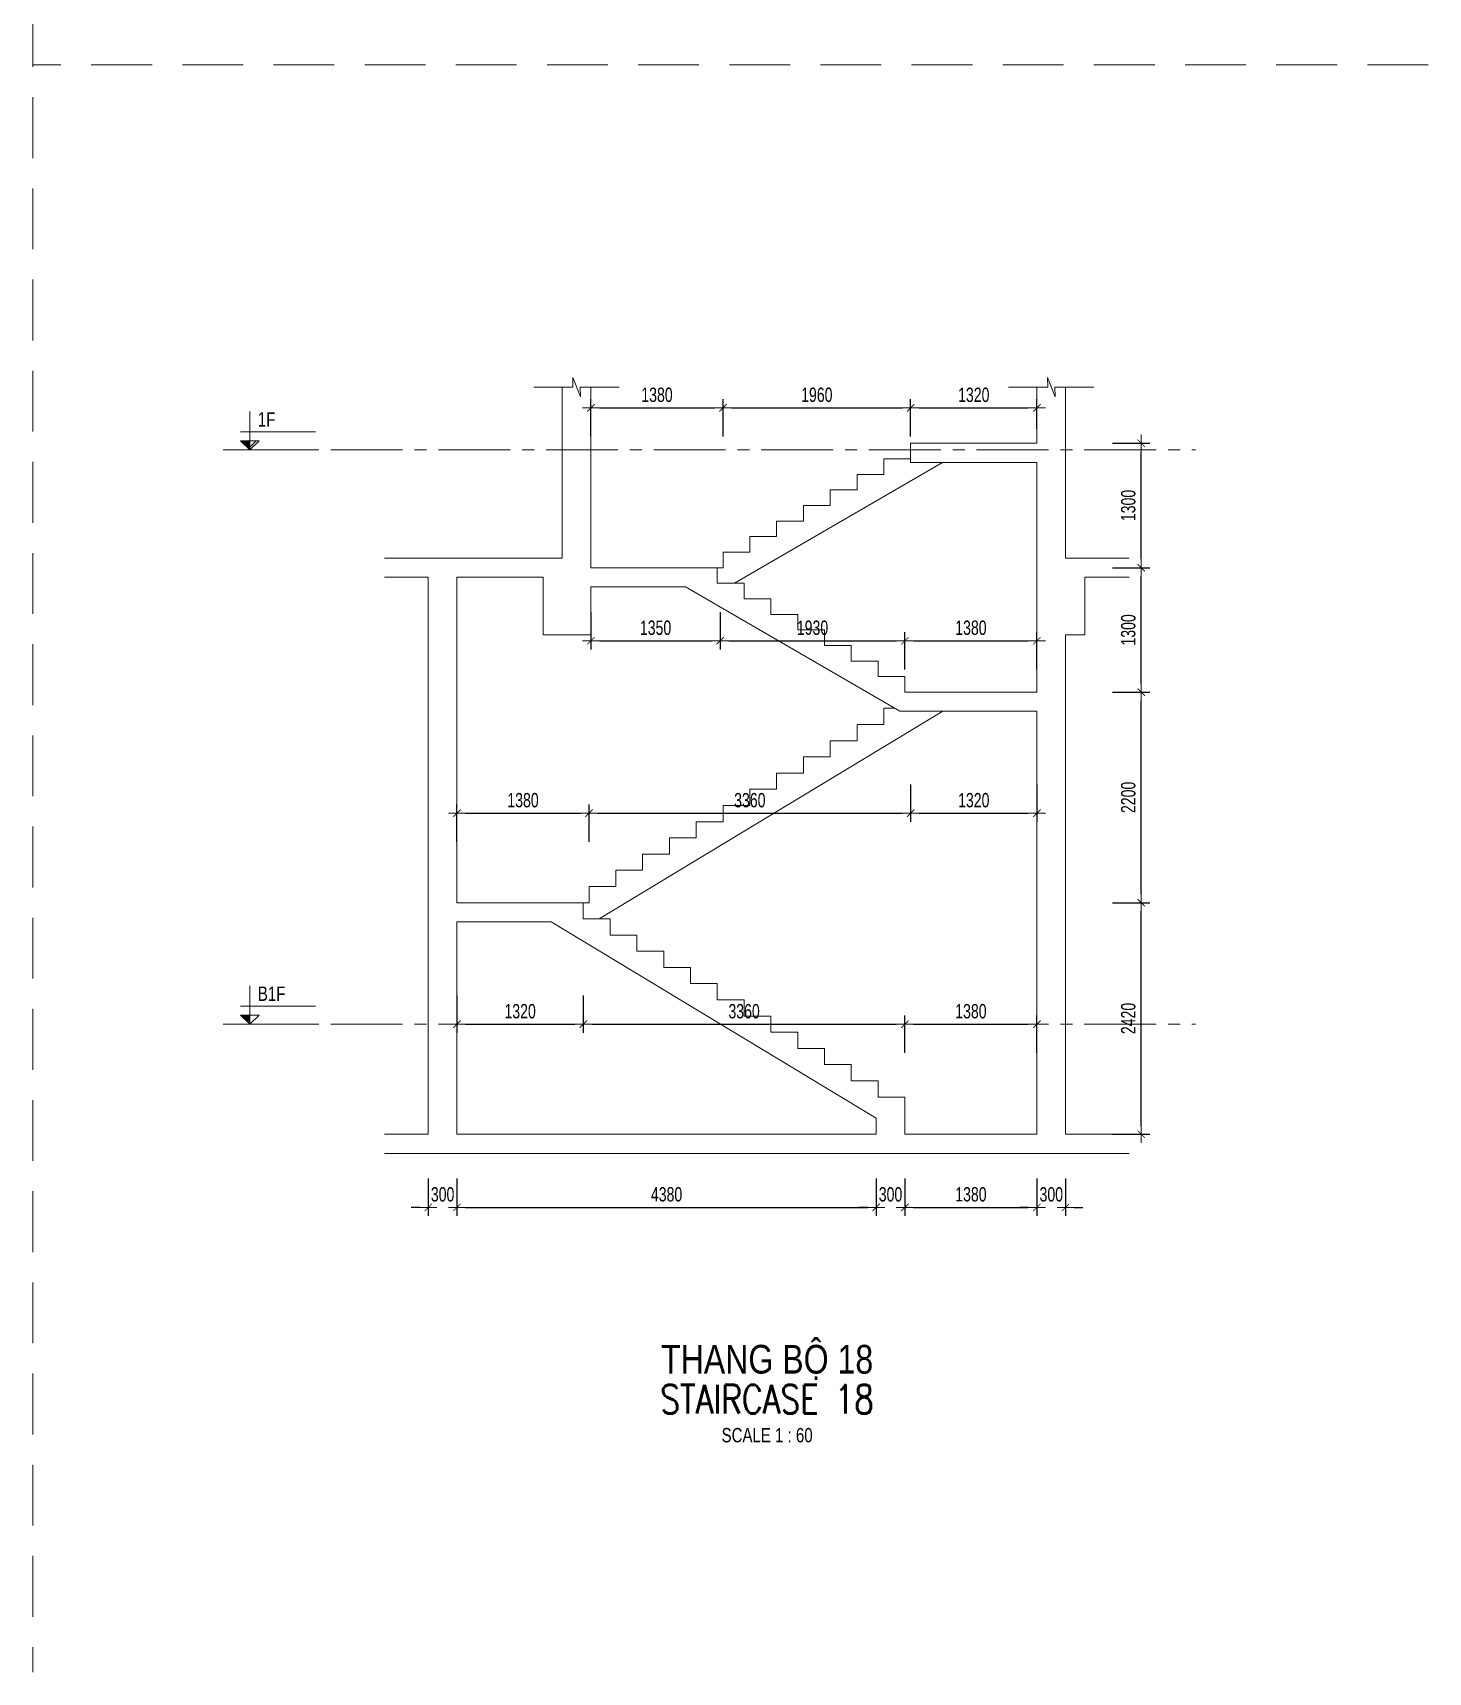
# Model space of a CAD drawing. Header units: millimetres. Extents: x -179076 to 254975, y -18667 to 296191.
# Drawn here: x 189934 to 204515, y 42634 to 59763 of the extents above; entities that cross this region are included whole.
import ezdxf
from ezdxf.enums import TextEntityAlignment as Align

# ---------------------------------------------------------------- set-up
doc = ezdxf.new("R2010")
doc.units = ezdxf.units.MM
doc.linetypes.add('CENTER2', pattern=[1.125, 0.75, -0.125, 0.125, -0.125])
doc.linetypes.add('HIDDEN2', pattern=[4.762499999999999, 3.175, -1.5875])
doc.layers.get('Defpoints').update_dxf_attribs({"color": 151, "lineweight": 9})
for name, color, linetype, lineweight in [('NDC_S_ANNO', 7, 'Continuous', 20), ('NDC_S_AXIS', 5, 'CENTER2', 13), ('NDC_S_CONTINUOUS', 3, 'Continuous', 20), ('NDC_S_DIM', 1, 'Continuous', 15), ('NDC_S_ENG TITLE', 3, 'Continuous', 20), ('NDC_S_HIDDEN', 8, 'HIDDEN2', 13), ('NDC_S_SLAB', 2, 'Continuous', 20), ('NDC_S_SYMBOL', 1, 'Continuous', 15), ('NDC_S_TEXT SYMBOL', 7, 'Continuous', 20), ('NDC_S_VN TEXT', 7, 'Continuous', 20), ('NDC_S_VN TITLE', 6, 'Continuous', 35)]:
    doc.layers.add(name, color=color, linetype=linetype, lineweight=lineweight)
doc.styles.add('NDC_ANNO', font='', dxfattribs={"width": 0.8})
doc.styles.add('NDC_DIM', font='', dxfattribs={"width": 0.75})
doc.styles.add('NDC_EN TXT', font='romans.shx', dxfattribs={"width": 0.8})
doc.styles.add('NDC_VIE TXT', font='arial.ttf', dxfattribs={"width": 0.8})
doc.styles.get('NDC_ANNO').set_extended_font_data('Dotum')
doc.styles.get('NDC_DIM').set_extended_font_data('Dotum')
doc.dimstyles.new('NDC_dim_60', dxfattribs={"dimscale": 60, "dimtxt": 2.5, "dimasz": 1.5, "dimexe": 1.5, "dimexo": 2.5, "dimgap": 1, "dimtad": 1, "dimdec": 0, "dimzin": 0, "dimdsep": 46, "dimtxsty": 'NDC_DIM', "dimblk": 'DIMMARK', "dimcen": 0.09, "dimdle": 1.2, "dimclrd": 1, "dimclre": 1, "dimclrt": 3, "dimadec": 0, "dimazin": 0, "dimtfac": 1, "dimtdec": 0, "dimtix": 1, "dimtofl": 0, "dimtmove": 0, "dimatfit": 3, "dimfxl": 5, "dimfxlon": 1, "dimtolj": 1, "dimtzin": 0, "dimarcsym": 0})

# ---------------------------------------------------------------- blocks, each defined once
blk = doc.blocks.new('DIMMARK')
at = {"layer": 'NDC_S_DIM', "color": 1}
blk.add_line((-1.5, 0), (1, 0), dxfattribs=at)
at = {"layer": 'NDC_S_DIM', "color": 2, "const_width": 0.1}
blk.add_lwpolyline([(-0.4242640687119285, -0.4242640687119285), (0.4242640687119285, 0.4242640687119285)], dxfattribs=at)
blk = doc.blocks.new('*D1978')
at = {"layer": 'Defpoints', "color": 0, "transparency": 16777216}
for p in [(194366.1969385864, 50673.90528914316), (195686.1969385864, 50673.90528914316), (195686.1969385864, 49403.90528914316)]:
    blk.add_point(p, dxfattribs=at)
at = {"layer": 'NDC_S_DIM', "color": 1, "lineweight": -2, "transparency": 16777216}
for p, q in [((194366.1969385864, 49703.90528914316), (194366.1969385864, 49313.90528914316)), ((195686.1969385864, 49703.90528914316), (195686.1969385864, 49313.90528914316)), ((194456.1969385864, 49403.90528914316), (195596.1969385864, 49403.90528914316))]:
    blk.add_line(p, q, dxfattribs=at)
at = {"layer": 'NDC_S_DIM', "color": 1, "lineweight": -2, "transparency": 16777216, "xscale": 90, "yscale": 90, "zscale": 90, "rotation": 180}
blk.add_blockref('DIMMARK', (194366.1969385864, 49403.90528914316), dxfattribs=at)
at = {"layer": 'NDC_S_DIM', "color": 1, "lineweight": -2, "transparency": 16777216, "xscale": 90, "yscale": 90, "zscale": 90}
blk.add_blockref('DIMMARK', (195686.1969385864, 49403.90528914316), dxfattribs=at)
at = {"layer": 'NDC_S_DIM', "color": 3, "transparency": 16777216, "insert": (195026.1969385864, 49539.00705305089), "char_height": 150, "attachment_point": 5, "style": 'NDC_DIM'}
blk.add_mtext('\\A1;1320', dxfattribs=at)
blk = doc.blocks.new('*D1979')
at = {"layer": 'Defpoints', "color": 0, "transparency": 16777216}
for p in [(195686.1969385864, 50673.90528914316), (199046.1969385864, 49403.90528914316), (199046.1969385864, 48643.13605837402)]:
    blk.add_point(p, dxfattribs=at)
at = {"layer": 'NDC_S_DIM', "color": 1, "lineweight": -2, "transparency": 16777216}
for p, q in [((195686.1969385864, 49703.90528914316), (195686.1969385864, 49313.90528914316)), ((195776.1969385864, 49403.90528914316), (198956.1969385864, 49403.90528914316)), ((199046.1969385864, 49103.90528914316), (199046.1969385864, 49493.90528914316))]:
    blk.add_line(p, q, dxfattribs=at)
at = {"layer": 'NDC_S_DIM', "color": 1, "lineweight": -2, "transparency": 16777216, "xscale": 90, "yscale": 90, "zscale": 90, "rotation": 180}
blk.add_blockref('DIMMARK', (195686.1969385864, 49403.90528914316), dxfattribs=at)
at = {"layer": 'NDC_S_DIM', "color": 1, "lineweight": -2, "transparency": 16777216, "xscale": 90, "yscale": 90, "zscale": 90}
blk.add_blockref('DIMMARK', (199046.1969385864, 49403.90528914316), dxfattribs=at)
at = {"layer": 'NDC_S_DIM', "color": 3, "transparency": 16777216, "insert": (197366.1969385864, 49539.00705305089), "char_height": 150, "attachment_point": 5, "style": 'NDC_DIM'}
blk.add_mtext('\\A1;3360', dxfattribs=at)
blk = doc.blocks.new('*D1980')
at = {"layer": 'Defpoints', "color": 0, "transparency": 16777216}
for p in [(200426.1969385864, 49403.90528914316), (199046.1969385864, 48643.13605837402), (200426.1969385864, 48253.90528914327)]:
    blk.add_point(p, dxfattribs=at)
at = {"layer": 'NDC_S_DIM', "color": 1, "lineweight": -2, "transparency": 16777216}
for p, q in [((199046.1969385864, 49103.90528914316), (199046.1969385864, 49493.90528914316)), ((199136.1969385864, 49403.90528914316), (200336.1969385864, 49403.90528914316)), ((200426.1969385864, 49103.90528914316), (200426.1969385864, 49493.90528914316))]:
    blk.add_line(p, q, dxfattribs=at)
at = {"layer": 'NDC_S_DIM', "color": 1, "lineweight": -2, "transparency": 16777216, "xscale": 90, "yscale": 90, "zscale": 90, "rotation": 180}
blk.add_blockref('DIMMARK', (199046.1969385864, 49403.90528914316), dxfattribs=at)
at = {"layer": 'NDC_S_DIM', "color": 1, "lineweight": -2, "transparency": 16777216, "xscale": 90, "yscale": 90, "zscale": 90}
blk.add_blockref('DIMMARK', (200426.1969385864, 49403.90528914316), dxfattribs=at)
at = {"layer": 'NDC_S_DIM', "color": 3, "transparency": 16777216, "insert": (199736.1969385864, 49539.00705305089), "char_height": 150, "attachment_point": 5, "style": 'NDC_DIM'}
blk.add_mtext('\\A1;1380', dxfattribs=at)
blk = doc.blocks.new('*D1981')
at = {"layer": 'Defpoints', "color": 0, "transparency": 16777216}
for p in [(195746.1969385864, 51608.82589899499), (194366.1969385864, 50673.90528914316), (195746.1969385864, 50673.90528914316)]:
    blk.add_point(p, dxfattribs=at)
at = {"layer": 'NDC_S_DIM', "color": 1, "lineweight": -2, "transparency": 16777216}
for p, q in [((194366.1969385864, 51308.82589899499), (194366.1969385864, 51698.82589899499)), ((194456.1969385864, 51608.82589899499), (195656.1969385864, 51608.82589899499)), ((195746.1969385864, 51308.82589899499), (195746.1969385864, 51698.82589899499))]:
    blk.add_line(p, q, dxfattribs=at)
at = {"layer": 'NDC_S_DIM', "color": 1, "lineweight": -2, "transparency": 16777216, "xscale": 90, "yscale": 90, "zscale": 90, "rotation": 180}
blk.add_blockref('DIMMARK', (194366.1969385864, 51608.82589899499), dxfattribs=at)
at = {"layer": 'NDC_S_DIM', "color": 1, "lineweight": -2, "transparency": 16777216, "xscale": 90, "yscale": 90, "zscale": 90}
blk.add_blockref('DIMMARK', (195746.1969385864, 51608.82589899499), dxfattribs=at)
at = {"layer": 'NDC_S_DIM', "color": 3, "transparency": 16777216, "insert": (195056.1969385864, 51743.92766290272), "char_height": 150, "attachment_point": 5, "style": 'NDC_DIM'}
blk.add_mtext('\\A1;1380', dxfattribs=at)
blk = doc.blocks.new('*D1982')
at = {"layer": 'Defpoints', "color": 0, "transparency": 16777216}
for p in [(199106.1969385864, 52704.67451991241), (199106.1969385864, 51608.82589899499), (195746.1969385864, 50673.90528914316)]:
    blk.add_point(p, dxfattribs=at)
at = {"layer": 'NDC_S_DIM', "color": 1, "lineweight": -2, "transparency": 16777216}
for p, q in [((199106.1969385864, 51908.82589899499), (199106.1969385864, 51518.82589899499)), ((195746.1969385864, 51308.82589899499), (195746.1969385864, 51698.82589899499)), ((195836.1969385864, 51608.82589899499), (199016.1969385864, 51608.82589899499))]:
    blk.add_line(p, q, dxfattribs=at)
at = {"layer": 'NDC_S_DIM', "color": 1, "lineweight": -2, "transparency": 16777216, "xscale": 90, "yscale": 90, "zscale": 90, "rotation": 180}
blk.add_blockref('DIMMARK', (195746.1969385864, 51608.82589899499), dxfattribs=at)
at = {"layer": 'NDC_S_DIM', "color": 1, "lineweight": -2, "transparency": 16777216, "xscale": 90, "yscale": 90, "zscale": 90}
blk.add_blockref('DIMMARK', (199106.1969385864, 51608.82589899499), dxfattribs=at)
at = {"layer": 'NDC_S_DIM', "color": 3, "transparency": 16777216, "insert": (197426.1969385864, 51743.92766290272), "char_height": 150, "attachment_point": 5, "style": 'NDC_DIM'}
blk.add_mtext('\\A1;3360', dxfattribs=at)
blk = doc.blocks.new('*D1983')
at = {"layer": 'Defpoints', "color": 0, "transparency": 16777216}
for p in [(199106.1969385864, 52704.67451991241), (200426.1969385865, 52673.90528914316), (200426.1969385865, 51608.82589899499)]:
    blk.add_point(p, dxfattribs=at)
at = {"layer": 'NDC_S_DIM', "color": 1, "lineweight": -2, "transparency": 16777216}
for p, q in [((199106.1969385864, 51908.82589899499), (199106.1969385864, 51518.82589899499)), ((200426.1969385865, 51908.82589899499), (200426.1969385865, 51518.82589899499)), ((199196.1969385864, 51608.82589899499), (200336.1969385865, 51608.82589899499))]:
    blk.add_line(p, q, dxfattribs=at)
at = {"layer": 'NDC_S_DIM', "color": 1, "lineweight": -2, "transparency": 16777216, "xscale": 90, "yscale": 90, "zscale": 90, "rotation": 180}
blk.add_blockref('DIMMARK', (199106.1969385864, 51608.82589899499), dxfattribs=at)
at = {"layer": 'NDC_S_DIM', "color": 1, "lineweight": -2, "transparency": 16777216, "xscale": 90, "yscale": 90, "zscale": 90}
blk.add_blockref('DIMMARK', (200426.1969385865, 51608.82589899499), dxfattribs=at)
at = {"layer": 'NDC_S_DIM', "color": 3, "transparency": 16777216, "insert": (199766.1969385864, 51743.92766290272), "char_height": 150, "attachment_point": 5, "style": 'NDC_DIM'}
blk.add_mtext('\\A1;1320', dxfattribs=at)
blk = doc.blocks.new('*D1984')
at = {"layer": 'Defpoints', "color": 0, "transparency": 16777216}
for p in [(195766.1969385864, 54173.90528914316), (197116.1969385864, 54173.90528914316), (197116.1969385864, 53410.71561433847)]:
    blk.add_point(p, dxfattribs=at)
at = {"layer": 'NDC_S_DIM', "color": 1, "lineweight": -2, "transparency": 16777216}
for p, q in [((195766.1969385864, 53710.71561433847), (195766.1969385864, 53320.71561433847)), ((197116.1969385864, 53710.71561433847), (197116.1969385864, 53320.71561433847)), ((195856.1969385864, 53410.71561433847), (197026.1969385864, 53410.71561433847))]:
    blk.add_line(p, q, dxfattribs=at)
at = {"layer": 'NDC_S_DIM', "color": 1, "lineweight": -2, "transparency": 16777216, "xscale": 90, "yscale": 90, "zscale": 90, "rotation": 180}
blk.add_blockref('DIMMARK', (195766.1969385864, 53410.71561433847), dxfattribs=at)
at = {"layer": 'NDC_S_DIM', "color": 1, "lineweight": -2, "transparency": 16777216, "xscale": 90, "yscale": 90, "zscale": 90}
blk.add_blockref('DIMMARK', (197116.1969385864, 53410.71561433847), dxfattribs=at)
at = {"layer": 'NDC_S_DIM', "color": 3, "transparency": 16777216, "insert": (196441.1969385864, 53545.8173782462), "char_height": 150, "attachment_point": 5, "style": 'NDC_DIM'}
blk.add_mtext('\\A1;1350', dxfattribs=at)
blk = doc.blocks.new('*D1985')
at = {"layer": 'Defpoints', "color": 0, "transparency": 16777216}
for p in [(197116.1969385864, 54173.90528914316), (199046.1969385864, 53410.71561433847), (199046.1969385864, 52873.90491971729)]:
    blk.add_point(p, dxfattribs=at)
at = {"layer": 'NDC_S_DIM', "color": 1, "lineweight": -2, "transparency": 16777216}
for p, q in [((197116.1969385864, 53710.71561433847), (197116.1969385864, 53320.71561433847)), ((199046.1969385864, 53110.71561433847), (199046.1969385864, 53500.71561433847)), ((197206.1969385864, 53410.71561433847), (198956.1969385864, 53410.71561433847))]:
    blk.add_line(p, q, dxfattribs=at)
at = {"layer": 'NDC_S_DIM', "color": 1, "lineweight": -2, "transparency": 16777216, "xscale": 90, "yscale": 90, "zscale": 90, "rotation": 180}
blk.add_blockref('DIMMARK', (197116.1969385864, 53410.71561433847), dxfattribs=at)
at = {"layer": 'NDC_S_DIM', "color": 1, "lineweight": -2, "transparency": 16777216, "xscale": 90, "yscale": 90, "zscale": 90}
blk.add_blockref('DIMMARK', (199046.1969385864, 53410.71561433847), dxfattribs=at)
at = {"layer": 'NDC_S_DIM', "color": 3, "transparency": 16777216, "insert": (198081.1969385864, 53545.8173782462), "char_height": 150, "attachment_point": 5, "style": 'NDC_DIM'}
blk.add_mtext('\\A1;1930', dxfattribs=at)
blk = doc.blocks.new('*D1986')
at = {"layer": 'Defpoints', "color": 0, "transparency": 16777216}
for p in [(200426.1969385864, 53410.71561433847), (199046.1969385864, 52873.90491971729), (200426.1969385864, 52873.90528914316)]:
    blk.add_point(p, dxfattribs=at)
at = {"layer": 'NDC_S_DIM', "color": 1, "lineweight": -2, "transparency": 16777216}
for p, q in [((199046.1969385864, 53110.71561433847), (199046.1969385864, 53500.71561433847)), ((200426.1969385864, 53110.71561433847), (200426.1969385864, 53500.71561433847)), ((199136.1969385864, 53410.71561433847), (200336.1969385864, 53410.71561433847))]:
    blk.add_line(p, q, dxfattribs=at)
at = {"layer": 'NDC_S_DIM', "color": 1, "lineweight": -2, "transparency": 16777216, "xscale": 90, "yscale": 90, "zscale": 90, "rotation": 180}
blk.add_blockref('DIMMARK', (199046.1969385864, 53410.71561433847), dxfattribs=at)
at = {"layer": 'NDC_S_DIM', "color": 1, "lineweight": -2, "transparency": 16777216, "xscale": 90, "yscale": 90, "zscale": 90}
blk.add_blockref('DIMMARK', (200426.1969385864, 53410.71561433847), dxfattribs=at)
at = {"layer": 'NDC_S_DIM', "color": 3, "transparency": 16777216, "insert": (199736.1969385864, 53545.8173782462), "char_height": 150, "attachment_point": 5, "style": 'NDC_DIM'}
blk.add_mtext('\\A1;1380', dxfattribs=at)
blk = doc.blocks.new('*D1987')
at = {"layer": 'Defpoints', "color": 0, "transparency": 16777216}
for p in [(197146.1969385864, 55844.28773456912), (195766.1969385864, 54173.90528914316), (197146.1969385864, 54173.90528914316)]:
    blk.add_point(p, dxfattribs=at)
at = {"layer": 'NDC_S_DIM', "color": 1, "lineweight": -2, "transparency": 16777216}
for p, q in [((195766.1969385864, 55544.28773456912), (195766.1969385864, 55934.28773456912)), ((195856.1969385864, 55844.28773456912), (197056.1969385864, 55844.28773456912)), ((197146.1969385864, 55544.28773456912), (197146.1969385864, 55934.28773456912))]:
    blk.add_line(p, q, dxfattribs=at)
at = {"layer": 'NDC_S_DIM', "color": 1, "lineweight": -2, "transparency": 16777216, "xscale": 90, "yscale": 90, "zscale": 90, "rotation": 180}
blk.add_blockref('DIMMARK', (195766.1969385864, 55844.28773456912), dxfattribs=at)
at = {"layer": 'NDC_S_DIM', "color": 1, "lineweight": -2, "transparency": 16777216, "xscale": 90, "yscale": 90, "zscale": 90}
blk.add_blockref('DIMMARK', (197146.1969385864, 55844.28773456912), dxfattribs=at)
at = {"layer": 'NDC_S_DIM', "color": 3, "transparency": 16777216, "insert": (196456.1969385864, 55979.38949847685), "char_height": 150, "attachment_point": 5, "style": 'NDC_DIM'}
blk.add_mtext('\\A1;1380', dxfattribs=at)
blk = doc.blocks.new('*D1928')
at = {"layer": 'Defpoints', "color": 0, "transparency": 16777216}
for p in [(199106.1969385864, 55844.28773456912), (199106.1969385864, 55273.90493577725), (197146.1969385864, 54173.90528914316)]:
    blk.add_point(p, dxfattribs=at)
at = {"layer": 'NDC_S_DIM', "color": 1, "lineweight": -2, "transparency": 16777216}
for p, q in [((197146.1969385864, 55544.28773456912), (197146.1969385864, 55934.28773456912)), ((197236.1969385864, 55844.28773456912), (199016.1969385864, 55844.28773456912)), ((199106.1969385864, 55544.28773456912), (199106.1969385864, 55934.28773456912))]:
    blk.add_line(p, q, dxfattribs=at)
at = {"layer": 'NDC_S_DIM', "color": 1, "lineweight": -2, "transparency": 16777216, "xscale": 90, "yscale": 90, "zscale": 90, "rotation": 180}
blk.add_blockref('DIMMARK', (197146.1969385864, 55844.28773456912), dxfattribs=at)
at = {"layer": 'NDC_S_DIM', "color": 1, "lineweight": -2, "transparency": 16777216, "xscale": 90, "yscale": 90, "zscale": 90}
blk.add_blockref('DIMMARK', (199106.1969385864, 55844.28773456912), dxfattribs=at)
at = {"layer": 'NDC_S_DIM', "color": 3, "transparency": 16777216, "insert": (198126.1969385864, 55979.38949847685), "char_height": 150, "attachment_point": 5, "style": 'NDC_DIM'}
blk.add_mtext('\\A1;1960', dxfattribs=at)
blk = doc.blocks.new('*D1929')
at = {"layer": 'Defpoints', "color": 0, "transparency": 16777216}
for p in [(200426.1969385864, 55844.28773456912), (200426.1969385864, 55473.90528914118), (199106.1969385864, 55273.90493577725)]:
    blk.add_point(p, dxfattribs=at)
at = {"layer": 'NDC_S_DIM', "color": 1, "lineweight": -2, "transparency": 16777216}
for p, q in [((199106.1969385864, 55544.28773456912), (199106.1969385864, 55934.28773456912)), ((199196.1969385864, 55844.28773456912), (200336.1969385864, 55844.28773456912)), ((200426.1969385864, 55623.90528914118), (200426.1969385864, 55934.28773456912))]:
    blk.add_line(p, q, dxfattribs=at)
at = {"layer": 'NDC_S_DIM', "color": 1, "lineweight": -2, "transparency": 16777216, "xscale": 90, "yscale": 90, "zscale": 90, "rotation": 180}
blk.add_blockref('DIMMARK', (199106.1969385864, 55844.28773456912), dxfattribs=at)
at = {"layer": 'NDC_S_DIM', "color": 1, "lineweight": -2, "transparency": 16777216, "xscale": 90, "yscale": 90, "zscale": 90}
blk.add_blockref('DIMMARK', (200426.1969385864, 55844.28773456912), dxfattribs=at)
at = {"layer": 'NDC_S_DIM', "color": 3, "transparency": 16777216, "insert": (199766.1969385864, 55979.38949847685), "char_height": 150, "attachment_point": 5, "style": 'NDC_DIM'}
blk.add_mtext('\\A1;1320', dxfattribs=at)
blk = doc.blocks.new('kata_block_CT')
at = {"layer": 'NDC_S_ANNO'}
blk.add_hatch(color=3, dxfattribs=at).paths.add_polyline_path([(0, 1.596954857557648), (-1.612010908633238, 1.596954857557648), (0, 0)])
at = {"layer": 'NDC_S_ANNO', "ltscale": 50}
h = blk.add_hatch(dxfattribs=at)
h.set_pattern_fill('ANSI31', color=256, scale=1.406250541793835, style=0)
h.set_pattern_definition([(45.00000000000001, (0, 5.456968210637569e-12), (-3.157122508925224, 3.157122508925225), [])])
h.paths.add_polyline_path([(0, 1.596954857557648), (0, 0), (1.612010908924276, 1.596954857557648)])
for p, q in [((-1.592704896858777, 3.140833880479477), (11.46947077315417, 3.140833880479477)), ((11.56125648126181, 5.456968210637569e-12), (-1.63869572513795, 5.456968210637569e-12))]:
    blk.add_line(p, q, dxfattribs=at)
for points in [[(0, 6.69495074864426), (0, 0)], [(0, 0), (-1.612010908924276, 1.596954857557648), (0, 1.596954857557648)], [(0, 0), (1.612010908924276, 1.596954857557648), (0, 1.596954857557648)]]:
    blk.add_lwpolyline(points, dxfattribs=at)
at = {"layer": 'NDC_S_ANNO', "color": 8, "ltscale": 50}
blk.add_lwpolyline([(0, 0), (-1.612010908633238, 1.596954857557648), (0, 1.596954857557648)], dxfattribs=at)
at = {"layer": 'NDC_S_TEXT SYMBOL', "color": 3, "style": 'NDC_ANNO', "width": 0.8}
blk.add_attdef('CT', (1.409564409346785, 4.068271311703938), '', height=2.5, dxfattribs=at)
blk = doc.blocks.new('Drawing name_symbol')
at = {"layer": 'NDC_S_ENG TITLE', "style": 'NDC_EN TXT', "width": 0.8}
blk.add_attdef('SECTDET1', text='', height=5, dxfattribs=at).set_placement((0, 1.011264427095739), align=Align.CENTER)
at = {"layer": 'NDC_S_TEXT SYMBOL', "lineweight": 25, "style": 'NDC_ANNO', "width": 0.8}
blk.add_attdef('SSCALE', text='', height=2.5, dxfattribs=at).set_placement((0, -3.998868953555331), align=Align.CENTER)
at = {"layer": 'NDC_S_VN TITLE', "style": 'NDC_VIE TXT', "width": 0.8}
blk.add_attdef('SECTDET2', text='', height=5, dxfattribs=at).set_placement((0, 7.970649532882817), align=Align.CENTER)
blk = doc.blocks.new('*D1919')
at = {"layer": 'Defpoints', "color": 0, "transparency": 16777216}
for p in [(194066.1969385864, 48253.90528914327), (194366.1969385864, 48253.90528914316), (194366.1969385864, 47490.67413966635)]:
    blk.add_point(p, dxfattribs=at)
at = {"layer": 'NDC_S_DIM', "color": 1, "lineweight": -2, "transparency": 16777216}
for p, q in [((194066.1969385864, 47790.67413966635), (194066.1969385864, 47400.67413966635)), ((194366.1969385864, 47790.67413966635), (194366.1969385864, 47400.67413966635)), ((193976.1969385864, 47490.67413966635), (193886.1969385864, 47490.67413966635)), ((194456.1969385864, 47490.67413966635), (194546.1969385864, 47490.67413966635))]:
    blk.add_line(p, q, dxfattribs=at)
at = {"layer": 'NDC_S_DIM', "color": 1, "lineweight": -2, "transparency": 16777216, "xscale": 90, "yscale": 90, "zscale": 90}
blk.add_blockref('DIMMARK', (194066.1969385864, 47490.67413966635), dxfattribs=at)
at = {"layer": 'NDC_S_DIM', "color": 1, "lineweight": -2, "transparency": 16777216, "xscale": 90, "yscale": 90, "zscale": 90, "rotation": 180}
blk.add_blockref('DIMMARK', (194366.1969385864, 47490.67413966635), dxfattribs=at)
at = {"layer": 'NDC_S_DIM', "color": 3, "transparency": 16777216, "insert": (194216.1969385864, 47625.77590357408), "char_height": 150, "attachment_point": 5, "style": 'NDC_DIM'}
blk.add_mtext('\\A1;300', dxfattribs=at)
blk = doc.blocks.new('*D1920')
at = {"layer": 'Defpoints', "color": 0, "transparency": 16777216}
for p in [(194366.1969385864, 48253.90528914316), (198746.1969385864, 48253.90528914336), (198746.1969385864, 47490.67413966635)]:
    blk.add_point(p, dxfattribs=at)
at = {"layer": 'NDC_S_DIM', "color": 1, "lineweight": -2, "transparency": 16777216}
for p, q in [((194366.1969385864, 47790.67413966635), (194366.1969385864, 47400.67413966635)), ((198746.1969385864, 47790.67413966635), (198746.1969385864, 47400.67413966635)), ((194456.1969385864, 47490.67413966635), (198656.1969385864, 47490.67413966635))]:
    blk.add_line(p, q, dxfattribs=at)
at = {"layer": 'NDC_S_DIM', "color": 1, "lineweight": -2, "transparency": 16777216, "xscale": 90, "yscale": 90, "zscale": 90, "rotation": 180}
blk.add_blockref('DIMMARK', (194366.1969385864, 47490.67413966635), dxfattribs=at)
at = {"layer": 'NDC_S_DIM', "color": 1, "lineweight": -2, "transparency": 16777216, "xscale": 90, "yscale": 90, "zscale": 90}
blk.add_blockref('DIMMARK', (198746.1969385864, 47490.67413966635), dxfattribs=at)
at = {"layer": 'NDC_S_DIM', "color": 3, "transparency": 16777216, "insert": (196556.1969385864, 47625.77590357408), "char_height": 150, "attachment_point": 5, "style": 'NDC_DIM'}
blk.add_mtext('\\A1;4380', dxfattribs=at)
blk = doc.blocks.new('*D1921')
at = {"layer": 'Defpoints', "color": 0, "transparency": 16777216}
for p in [(198746.1969385864, 48253.90528914336), (199046.1969385864, 48253.90528914327), (199046.1969385864, 47490.67413966635)]:
    blk.add_point(p, dxfattribs=at)
at = {"layer": 'NDC_S_DIM', "color": 1, "lineweight": -2, "transparency": 16777216}
for p, q in [((198746.1969385864, 47790.67413966635), (198746.1969385864, 47400.67413966635)), ((199046.1969385864, 47790.67413966635), (199046.1969385864, 47400.67413966635)), ((198656.1969385864, 47490.67413966635), (198566.1969385864, 47490.67413966635)), ((199136.1969385864, 47490.67413966635), (199226.1969385864, 47490.67413966635))]:
    blk.add_line(p, q, dxfattribs=at)
at = {"layer": 'NDC_S_DIM', "color": 1, "lineweight": -2, "transparency": 16777216, "xscale": 90, "yscale": 90, "zscale": 90}
blk.add_blockref('DIMMARK', (198746.1969385864, 47490.67413966635), dxfattribs=at)
at = {"layer": 'NDC_S_DIM', "color": 1, "lineweight": -2, "transparency": 16777216, "xscale": 90, "yscale": 90, "zscale": 90, "rotation": 180}
blk.add_blockref('DIMMARK', (199046.1969385864, 47490.67413966635), dxfattribs=at)
at = {"layer": 'NDC_S_DIM', "color": 3, "transparency": 16777216, "insert": (198896.1969385864, 47625.77590357408), "char_height": 150, "attachment_point": 5, "style": 'NDC_DIM'}
blk.add_mtext('\\A1;300', dxfattribs=at)
blk = doc.blocks.new('*D1922')
at = {"layer": 'Defpoints', "color": 0, "transparency": 16777216}
for p in [(199046.1969385864, 48253.90528914327), (200426.1969385864, 48253.90528914323), (200426.1969385864, 47490.67413966635)]:
    blk.add_point(p, dxfattribs=at)
at = {"layer": 'NDC_S_DIM', "color": 1, "lineweight": -2, "transparency": 16777216}
for p, q in [((199046.1969385864, 47790.67413966635), (199046.1969385864, 47400.67413966635)), ((200426.1969385864, 47790.67413966635), (200426.1969385864, 47400.67413966635)), ((199136.1969385864, 47490.67413966635), (200336.1969385864, 47490.67413966635))]:
    blk.add_line(p, q, dxfattribs=at)
at = {"layer": 'NDC_S_DIM', "color": 1, "lineweight": -2, "transparency": 16777216, "xscale": 90, "yscale": 90, "zscale": 90, "rotation": 180}
blk.add_blockref('DIMMARK', (199046.1969385864, 47490.67413966635), dxfattribs=at)
at = {"layer": 'NDC_S_DIM', "color": 1, "lineweight": -2, "transparency": 16777216, "xscale": 90, "yscale": 90, "zscale": 90}
blk.add_blockref('DIMMARK', (200426.1969385864, 47490.67413966635), dxfattribs=at)
at = {"layer": 'NDC_S_DIM', "color": 3, "transparency": 16777216, "insert": (199736.1969385864, 47625.77590357408), "char_height": 150, "attachment_point": 5, "style": 'NDC_DIM'}
blk.add_mtext('\\A1;1380', dxfattribs=at)
blk = doc.blocks.new('*D1988')
at = {"layer": 'Defpoints', "color": 0, "transparency": 16777216}
for p in [(200426.1969385864, 48253.90528914323), (200726.1969385864, 48253.90528914316), (200726.1969385864, 47490.67413966635)]:
    blk.add_point(p, dxfattribs=at)
at = {"layer": 'NDC_S_DIM', "color": 1, "lineweight": -2, "transparency": 16777216}
for p, q in [((200426.1969385864, 47790.67413966635), (200426.1969385864, 47400.67413966635)), ((200726.1969385864, 47790.67413966635), (200726.1969385864, 47400.67413966635)), ((200336.1969385864, 47490.67413966635), (200246.1969385864, 47490.67413966635)), ((200816.1969385864, 47490.67413966635), (200906.1969385864, 47490.67413966635))]:
    blk.add_line(p, q, dxfattribs=at)
at = {"layer": 'NDC_S_DIM', "color": 1, "lineweight": -2, "transparency": 16777216, "xscale": 90, "yscale": 90, "zscale": 90}
blk.add_blockref('DIMMARK', (200426.1969385864, 47490.67413966635), dxfattribs=at)
at = {"layer": 'NDC_S_DIM', "color": 1, "lineweight": -2, "transparency": 16777216, "xscale": 90, "yscale": 90, "zscale": 90, "rotation": 180}
blk.add_blockref('DIMMARK', (200726.1969385864, 47490.67413966635), dxfattribs=at)
at = {"layer": 'NDC_S_DIM', "color": 3, "transparency": 16777216, "insert": (200576.1969385864, 47625.77590357408), "char_height": 150, "attachment_point": 5, "style": 'NDC_DIM'}
blk.add_mtext('\\A1;300', dxfattribs=at)
blk = doc.blocks.new('*D2105')
at = {"layer": 'Defpoints', "color": 0, "transparency": 16777216}
for p in [(195686.1969385864, 50673.90528914319), (201516.1832524655, 50673.90528914319), (199046.1969385865, 48253.90528914329)]:
    blk.add_point(p, dxfattribs=at)
at = {"layer": 'NDC_S_DIM', "color": 1, "lineweight": -2, "transparency": 16777216}
for p, q in [((201216.1832524655, 50673.90528914319), (201606.1832524655, 50673.90528914319)), ((201516.1832524655, 48343.90528914329), (201516.1832524655, 50583.90528914319)), ((201216.1832524655, 48253.90528914329), (201606.1832524655, 48253.90528914329))]:
    blk.add_line(p, q, dxfattribs=at)
at = {"layer": 'NDC_S_DIM', "color": 1, "lineweight": -2, "transparency": 16777216, "xscale": 90, "yscale": 90, "zscale": 90}
for p, rotation in [((201516.1832524655, 50673.90528914319), 90), ((201516.1832524655, 48253.90528914329), 270)]:
    blk.add_blockref('DIMMARK', p, dxfattribs=dict(at, rotation=rotation))
at = {"layer": 'NDC_S_DIM', "color": 3, "transparency": 16777216, "insert": (201381.0814885577, 49463.90528914316), "char_height": 150, "attachment_point": 5, "rotation": 90, "style": 'NDC_DIM'}
blk.add_mtext('\\A1;2420', dxfattribs=at)
blk = doc.blocks.new('*D2106')
at = {"layer": 'Defpoints', "color": 0, "transparency": 16777216}
for p in [(199106.1969385865, 52873.90493577932), (201516.1832524656, 52873.90493577932), (195686.1969385864, 50673.90528914319)]:
    blk.add_point(p, dxfattribs=at)
at = {"layer": 'NDC_S_DIM', "color": 1, "lineweight": -2, "transparency": 16777216}
for p, q in [((201216.1832524656, 52873.90493577932), (201606.1832524656, 52873.90493577932)), ((201516.1832524656, 50763.90528914319), (201516.1832524656, 52783.90493577932)), ((201216.1832524656, 50673.90528914319), (201606.1832524656, 50673.90528914319))]:
    blk.add_line(p, q, dxfattribs=at)
at = {"layer": 'NDC_S_DIM', "color": 1, "lineweight": -2, "transparency": 16777216, "xscale": 90, "yscale": 90, "zscale": 90}
for p, rotation in [((201516.1832524656, 52873.90493577932), 90), ((201516.1832524656, 50673.90528914319), 270)]:
    blk.add_blockref('DIMMARK', p, dxfattribs=dict(at, rotation=rotation))
at = {"layer": 'NDC_S_DIM', "color": 3, "transparency": 16777216, "insert": (201381.0814885578, 51773.90511246118), "char_height": 150, "attachment_point": 5, "rotation": 90, "style": 'NDC_DIM'}
blk.add_mtext('\\A1;2200', dxfattribs=at)
blk = doc.blocks.new('*D2107')
at = {"layer": 'Defpoints', "color": 0, "transparency": 16777216}
for p in [(197146.1969385865, 54173.90528914319), (201516.1832524657, 54173.90528914319), (199106.1969385865, 52873.90493577932)]:
    blk.add_point(p, dxfattribs=at)
at = {"layer": 'NDC_S_DIM', "color": 1, "lineweight": -2, "transparency": 16777216}
for p, q in [((201216.1832524657, 54173.90528914319), (201606.1832524657, 54173.90528914319)), ((201516.1832524657, 52963.90493577932), (201516.1832524657, 54083.90528914319)), ((201216.1832524657, 52873.90493577932), (201606.1832524657, 52873.90493577932))]:
    blk.add_line(p, q, dxfattribs=at)
at = {"layer": 'NDC_S_DIM', "color": 1, "lineweight": -2, "transparency": 16777216, "xscale": 90, "yscale": 90, "zscale": 90}
for p, rotation in [((201516.1832524657, 54173.90528914319), 90), ((201516.1832524657, 52873.90493577932), 270)]:
    blk.add_blockref('DIMMARK', p, dxfattribs=dict(at, rotation=rotation))
at = {"layer": 'NDC_S_DIM', "color": 3, "transparency": 16777216, "insert": (201381.0814885579, 53523.90511246118), "char_height": 150, "attachment_point": 5, "rotation": 90, "style": 'NDC_DIM'}
blk.add_mtext('\\A1;1300', dxfattribs=at)
blk = doc.blocks.new('*D2108')
at = {"layer": 'Defpoints', "color": 0, "transparency": 16777216}
for p in [(199106.1969385865, 55473.90493577728), (201516.1832524659, 55473.90493577728), (197146.1969385865, 54173.90528914319)]:
    blk.add_point(p, dxfattribs=at)
at = {"layer": 'NDC_S_DIM', "color": 1, "lineweight": -2, "transparency": 16777216}
for p, q in [((201216.1832524659, 55473.90493577728), (201606.1832524659, 55473.90493577728)), ((201516.1832524659, 54263.90528914319), (201516.1832524659, 55383.90493577728)), ((201216.1832524659, 54173.90528914319), (201606.1832524659, 54173.90528914319))]:
    blk.add_line(p, q, dxfattribs=at)
at = {"layer": 'NDC_S_DIM', "color": 1, "lineweight": -2, "transparency": 16777216, "xscale": 90, "yscale": 90, "zscale": 90}
for p, rotation in [((201516.1832524659, 55473.90493577728), 90), ((201516.1832524659, 54173.90528914319), 270)]:
    blk.add_blockref('DIMMARK', p, dxfattribs=dict(at, rotation=rotation))
at = {"layer": 'NDC_S_DIM', "color": 3, "transparency": 16777216, "insert": (201381.0814885581, 54823.90511246016), "char_height": 150, "attachment_point": 5, "rotation": 90, "style": 'NDC_DIM'}
blk.add_mtext('\\A1;1300', dxfattribs=at)

msp = doc.modelspace()

# ---------------------------------------------------------------- linework, layer by layer
at = {"layer": 'NDC_S_AXIS', "ltscale": 1000}
for points in [[(191921.3681807407, 55403.90528914083), (202081.4622913575, 55403.90528914083)], [(191921.3681807221, 49403.90528914316), (202081.4622913575, 49403.90528914316)]]:
    msp.add_lwpolyline(points, dxfattribs=at)
at = {"layer": 'NDC_S_CONTINUOUS'}
for p, q in [((197264.6436267564, 54011.40528914319), (199440.0277872495, 55273.90502514371)), ((195852.8503058889, 50504.67451991241), (199441.9407790312, 52673.90502565791))]:
    msp.add_line(p, q, dxfattribs=at)
for points in [[(197086.1969385864, 54173.90528914316), (197146.1969385864, 54173.90528914316), (197146.1969385864, 54336.40528914316), (197426.1969385864, 54336.40528914316), (197426.1969385864, 54498.90528914316), (197706.1969385864, 54498.90528914316), (197706.1969385864, 54661.40528914316), (197986.1969385864, 54661.40528914316), (197986.1969385864, 54823.90528914316), (198266.1969385864, 54823.90528914316), (198266.1969385864, 54986.40528914316), (198546.1969385864, 54986.40528914316), (198546.1969385864, 55148.90528914316), (198826.1969385864, 55148.90528914316), (198826.1969385864, 55311.40528914316), (199106.1969385864, 55311.40528914316)], [(195686.1969385864, 50673.90528914316), (195746.1969385864, 50673.90528914316), (195746.1969385864, 50843.13605837402), (196026.1969385864, 50843.13605837402), (196026.1969385864, 51012.36682760478), (196306.1969385864, 51012.36682760478), (196306.1969385864, 51181.59759683553), (196586.1969385864, 51181.59759683553), (196586.1969385864, 51350.82836606628), (196866.1969385864, 51350.82836606628), (196866.1969385864, 51520.05913529703), (197146.1969385864, 51520.05913529703), (197146.1969385864, 51689.2899045279), (197426.1969385864, 51689.2899045279), (197426.1969385864, 51858.52067375865), (197706.1969385864, 51858.52067375865), (197706.1969385864, 52027.7514429894), (197986.1969385864, 52027.7514429894), (197986.1969385864, 52196.98221222015), (198266.1969385864, 52196.98221222015), (198266.1969385864, 52366.2129814509), (198546.1969385864, 52366.2129814509), (198546.1969385864, 52535.44375068165), (198826.1969385864, 52535.44375068165), (198826.1969385864, 52704.67451991241), (198939.3478835527, 52704.67451991241)]]:
    msp.add_lwpolyline(points, dxfattribs=at)
at = {"layer": 'NDC_S_CONTINUOUS', "const_width": 0.5}
msp.add_lwpolyline([(198939.3478835527, 52704.67451991241), (199106.1969385864, 52704.67451991241), (199106.1969385864, 52873.90528914316)], dxfattribs=at)
at = {"layer": 'NDC_S_HIDDEN', "ltscale": 200}
for p, q in [((189933.7894241102, 76233.55789817747), (189933.7894241102, 42633.55789821569)), ((204514.5949492124, 59426.86597899706), (189933.7894241102, 59426.86597899706))]:
    msp.add_line(p, q, dxfattribs=at)
at = {"layer": 'NDC_S_SLAB'}
for p, q in [((195466.1969385864, 56060.28074643619), (195466.1969385865, 54273.90528914351)), ((195766.1969385864, 54173.90528914316), (195766.1969385864, 56060.28074643619)), ((200426.1969385864, 56061.55316161185), (200426.1969385864, 55473.90528914118)), ((200726.1969385864, 56061.55316161185), (200726.1969385864, 54273.90528914327)), ((199106.1969385864, 55473.90493577725), (200426.1969385864, 55473.90528914118)), ((199106.1969385864, 55473.90493577725), (199106.1969385864, 55273.90493577725)), ((199106.1969385864, 55273.90493577725), (200426.1969385864, 55273.90528914118)), ((200426.1969385864, 55273.90528914118), (200426.1969385864, 52873.90528914316)), ((193609.1443700471, 54273.90528914333), (195466.1969385864, 54273.90528914339)), ((201390.8487868381, 54273.90528914324), (200726.1969385864, 54273.90528914327)), ((194066.1969385864, 54073.90528914339), (194066.1969385864, 48253.90528914327)), ((194366.1969385864, 54073.90528914339), (194366.1969385864, 50673.90528914316)), ((194366.1969385864, 54073.90528914339), (195266.1969385864, 54073.90528914339)), ((195266.1969385864, 54073.90528914339), (195266.1969385864, 53473.90528914351)), ((195766.1969385864, 53473.90528914351), (195766.1969385864, 53973.90528914316)), ((201390.8487868381, 54073.90528914324), (200926.1969385864, 54073.90528914327)), ((200926.1969385864, 54073.90528914327), (200926.1969385864, 53473.90528914339)), ((195266.1969385864, 53473.90528914351), (195766.1969385864, 53473.90528914351)), ((200726.1969385864, 53473.90528914339), (200726.1969385864, 48253.90528914316)), ((200926.1969385864, 53473.90528914339), (200726.1969385864, 53473.90528914339)), ((198992.3662964116, 52673.90490530682), (200426.1969385864, 52673.90528914316)), ((200426.1969385865, 52673.90528914316), (200426.1969385864, 48253.90528914327)), ((194366.1969385864, 50473.90528914316), (194366.1969385864, 48253.90528914316)), ((193609.1443700471, 48253.90528914367), (194066.1969385864, 48253.90528914362)), ((194366.1969385864, 48253.90528914362), (198746.1969385864, 48253.90528914336)), ((199046.1969385864, 48253.90528914335), (200426.1969385864, 48253.90528914327)), ((200726.1969385864, 48253.90528914316), (201390.8487868381, 48253.90528914311)), ((201390.8487868381, 48053.90528914345), (193609.1443700471, 48053.90528914356))]:
    msp.add_line(p, q, dxfattribs=at)
for points in [[(200426.1969385864, 52873.90528914316), (199046.1969385864, 52873.90491971729), (199046.1969385864, 53036.40528914316), (198766.1969385864, 53036.40528914316), (198766.1969385864, 53198.90528914316), (198486.1969385864, 53198.90528914316), (198486.1969385864, 53361.40528914316), (198206.1969385864, 53361.40528914316), (198206.1969385864, 53523.90528914316), (197926.1969385864, 53523.90528914316), (197926.1969385864, 53686.40528914316), (197646.1969385864, 53686.40528914316), (197646.1969385864, 53848.90528914316), (197366.1969385864, 53848.90528914316), (197366.1969385864, 54011.40528914316), (197086.1969385864, 54011.40528914316), (197086.1969385864, 54173.90528914316), (195766.1969385864, 54173.90528914316)], [(193609.1443700471, 54073.90528914336), (194066.1969385864, 54073.90528914339)], [(198992.3662964116, 52673.90490530682), (196752.3656350319, 53973.90528914316), (195766.1969385864, 53973.90528914316)], [(199046.1969385864, 48253.90528914327), (199046.1969385864, 48643.13605837402), (198766.1969385864, 48643.13605837402), (198766.1969385864, 48812.36682760478), (198486.1969385864, 48812.36682760478), (198486.1969385864, 48981.59759683553), (198206.1969385864, 48981.59759683553), (198206.1969385864, 49150.82836606628), (197926.1969385864, 49150.82836606628), (197926.1969385864, 49320.05913529703), (197646.1969385864, 49320.05913529703), (197646.1969385864, 49489.2899045279), (197366.1969385864, 49489.2899045279), (197366.1969385864, 49658.52067375865), (197086.1969385864, 49658.52067375865), (197086.1969385864, 49827.7514429894), (196806.1969385864, 49827.7514429894), (196806.1969385864, 49996.98221222015), (196526.1969385864, 49996.98221222015), (196526.1969385864, 50166.2129814509), (196246.1969385864, 50166.2129814509), (196246.1969385864, 50335.44375068165), (195966.1969385864, 50335.44375068165), (195966.1969385864, 50504.67451991241), (195686.1969385864, 50504.67451991241), (195686.1969385864, 50673.90528914316), (194366.1969385864, 50673.90528914316)], [(198746.1969385864, 48253.90528914336), (198746.1969385864, 48421.5323748396), (195350.4526621932, 50473.90528914316), (194366.1969385864, 50473.90528914316)]]:
    msp.add_lwpolyline(points, dxfattribs=at)
at = {"layer": 'NDC_S_SYMBOL'}
for points in [[(195168.7706382537, 56060.28074643619), (195578.3871997443, 56060.28074643619), (195576.2132868466, 56160.28074643619), (195656.2132872936, 55960.28074624993), (195654.0393740234, 56060.28074643619), (196060.3248937849, 56060.28074643619)], [(200128.7542897703, 56060.28074643619), (200538.3708512609, 56060.28074643619), (200536.1969383632, 56160.28074643619), (200616.1969388102, 55960.28074624993), (200614.02302554, 56060.28074643619), (201020.3085453015, 56060.28074643619)]]:
    msp.add_lwpolyline(points, dxfattribs=at)

# ---------------------------------------------------------------- block references
at = {"layer": 'NDC_S_ANNO', "xscale": 60, "yscale": 60, "zscale": 60}
msp.add_blockref('Drawing name_symbol', (197606.8847078049, 45275.33237575327), dxfattribs=at).add_auto_attribs({'SECTDET1': 'STAIRCASE 18', 'SECTDET2': 'THANG BỘ 18', 'SSCALE': 'SCALE 1 : 60'})
at = {"layer": 'NDC_S_VN TEXT', "xscale": 60, "yscale": 60, "zscale": 60}
for p, values in [((192200.9020163406, 55403.90528914051), {'CT': '1F'}), ((192200.9020163406, 49403.90528914282), {'CT': 'B1F'})]:
    msp.add_blockref('kata_block_CT', p, dxfattribs=at).add_auto_attribs(values)

# ---------------------------------------------------------------- dimensions: what is measured, and where the dimension line sits
at = {"layer": 'NDC_S_DIM'}
for base, p1, p2, picture, middle in [((197146.1969385864, 55844.28773456912), (195766.1969385864, 54173.90528914316), (197146.1969385864, 54173.90528914316), '*D1987', (196456.1969385864, 55979.38949847685)), ((197116.1969385864, 53410.71561433847), (195766.1969385864, 54173.90528914316), (197116.1969385864, 54173.90528914316), '*D1984', (196441.1969385864, 53545.8173782462)), ((195746.1969385864, 51608.82589899499), (194366.1969385864, 50673.90528914316), (195746.1969385864, 50673.90528914316), '*D1981', (195056.1969385864, 51743.92766290272)), ((195686.1969385864, 49403.90528914316), (194366.1969385864, 50673.90528914316), (195686.1969385864, 50673.90528914316), '*D1978', (195026.1969385864, 49539.00705305089)), ((194366.1969385864, 47490.67413966635), (194066.1969385864, 48253.90528914327), (194366.1969385864, 48253.90528914316), '*D1919', (194216.1969385864, 47625.77590357408))]:
    dim = msp.add_linear_dim(base=base, p1=p1, p2=p2, dimstyle='NDC_dim_60', dxfattribs=at)
    dim.commit()
    dim.dimension.update_dxf_attribs({"geometry": picture, "text_midpoint": middle})
for base, p1, p2, picture, middle in [((199106.1969385864, 55844.28773456912), (197146.1969385864, 54173.90528914316), (199106.1969385864, 55273.90493577725), '*D1928', (198126.1969385864, 55979.38949847685)), ((200426.1969385864, 55844.28773456912), (199106.1969385864, 55273.90493577725), (200426.1969385864, 55473.90528914118), '*D1929', (199766.1969385864, 55979.38949847685)), ((199046.1969385864, 53410.71561433847), (197116.1969385864, 54173.90528914316), (199046.1969385864, 52873.90491971729), '*D1985', (198081.1969385864, 53545.8173782462)), ((200426.1969385864, 53410.71561433847), (199046.1969385864, 52873.90491971729), (200426.1969385864, 52873.90528914316), '*D1986', (199736.1969385864, 53545.8173782462)), ((199106.1969385864, 51608.82589899499), (195746.1969385864, 50673.90528914316), (199106.1969385864, 52704.67451991241), '*D1982', (197426.1969385864, 51743.92766290272)), ((200426.1969385865, 51608.82589899499), (199106.1969385864, 52704.67451991241), (200426.1969385865, 52673.90528914316), '*D1983', (199766.1969385864, 51743.92766290272)), ((199046.1969385864, 49403.90528914316), (195686.1969385864, 50673.90528914316), (199046.1969385864, 48643.13605837402), '*D1979', (197366.1969385864, 49539.00705305089)), ((200426.1969385864, 49403.90528914316), (199046.1969385864, 48643.13605837402), (200426.1969385864, 48253.90528914327), '*D1980', (199736.1969385864, 49539.00705305089)), ((198746.1969385864, 47490.67413966635), (194366.1969385864, 48253.90528914316), (198746.1969385864, 48253.90528914336), '*D1920', (196556.1969385864, 47625.77590357408)), ((199046.1969385864, 47490.67413966635), (198746.1969385864, 48253.90528914336), (199046.1969385864, 48253.90528914327), '*D1921', (198896.1969385864, 47625.77590357408)), ((200426.1969385864, 47490.67413966635), (199046.1969385864, 48253.90528914327), (200426.1969385864, 48253.90528914323), '*D1922', (199736.1969385864, 47625.77590357408)), ((200726.1969385864, 47490.67413966635), (200426.1969385864, 48253.90528914323), (200726.1969385864, 48253.90528914316), '*D1988', (200576.1969385864, 47625.77590357408))]:
    dim = msp.add_linear_dim(base=base, p1=p1, p2=p2, dimstyle='NDC_dim_60', override={"dimtmove": 1}, dxfattribs=at)
    dim.commit()
    dim.dimension.update_dxf_attribs({"geometry": picture, "text_midpoint": middle})
for base, p1, p2, picture, middle in [((201516.1832524659, 55473.90493577728), (197146.1969385864, 54173.90528914316), (199106.1969385864, 55473.90493577725), '*D2108', (201381.0814885581, 54823.90511246016)), ((201516.1832524657, 54173.90528914319), (199106.1969385864, 52873.90493577929), (197146.1969385864, 54173.90528914316), '*D2107', (201381.0814885579, 53523.90511246118)), ((201516.1832524656, 52873.90493577932), (195686.1969385864, 50673.90528914316), (199106.1969385864, 52873.90493577929), '*D2106', (201381.0814885578, 51773.90511246118))]:
    dim = msp.add_linear_dim(base=base, p1=p1, p2=p2, angle=90, dimstyle='NDC_dim_60', override={"dimtmove": 1}, dxfattribs=at)
    dim.commit()
    dim.dimension.update_dxf_attribs({"geometry": picture, "text_midpoint": middle})
dim = msp.add_linear_dim(base=(201516.1832524655, 50673.90528914319), p1=(199046.1969385864, 48253.90528914327), p2=(195686.1969385864, 50673.90528914316), angle=90, dimstyle='NDC_dim_60', dxfattribs=at)
dim.commit()
dim.dimension.update_dxf_attribs({"geometry": '*D2105', "text_midpoint": (201381.0814885577, 49463.90528914316)})

doc.saveas('drawing.dxf')
